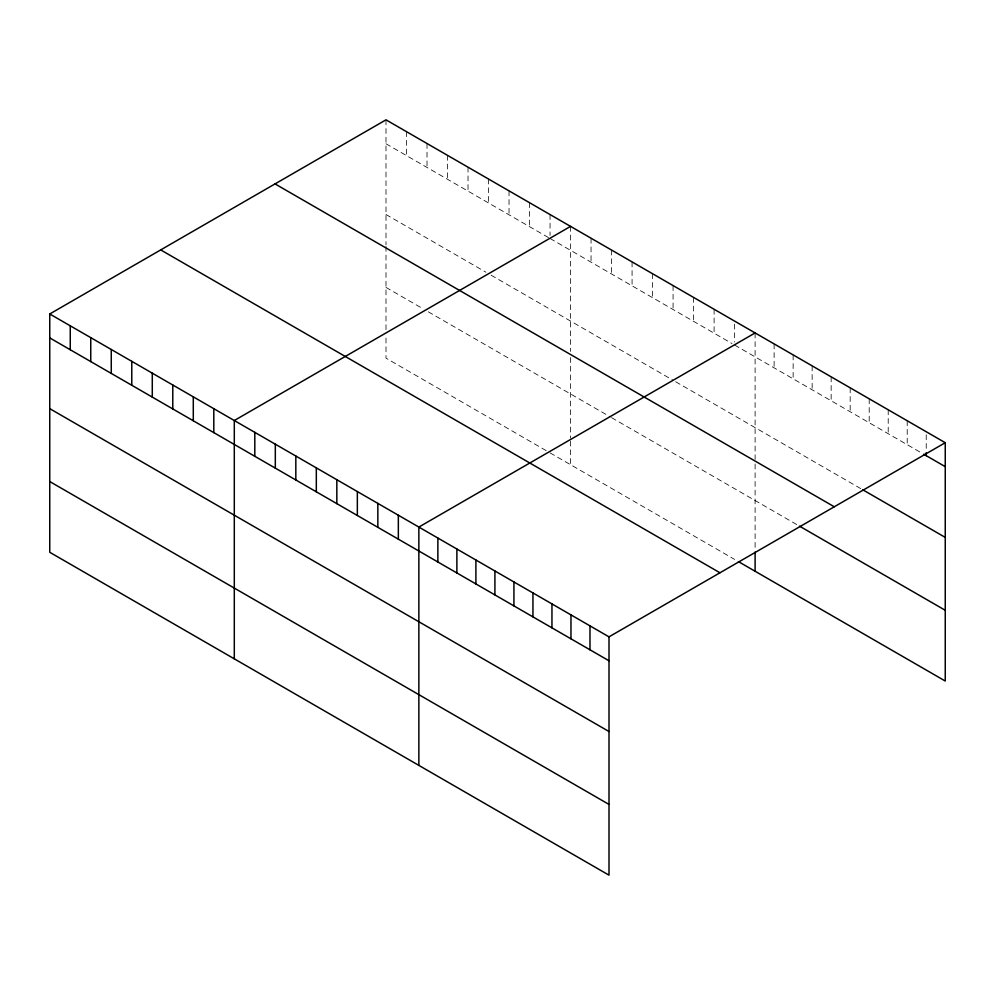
<?xml version="1.0" encoding="UTF-8"?>
<svg xmlns="http://www.w3.org/2000/svg" width="995" height="995" viewBox="0 0 995 995"><rect width="100%" height="100%" fill="white"/><g stroke="black" fill="none" stroke-linecap="round" stroke-linejoin="round"><path stroke-width="0.75" stroke-dasharray="4.97 3.73" d="M385.998 119.835L385.998 244.882M385.998 143.765L548.767 237.743M550.048 238.477L732.034 343.549M734.596 345.029L922.427 453.471M385.998 214.51L485.97 272.232M491.095 275.192L673.08 380.264M675.642 381.744L861.583 489.092M385.998 287.406L423.161 308.86M428.298 311.821L610.283 416.893M611.564 417.639L796.933 524.663M546.205 450.648L385.998 358.15L385.998 334.569M550.048 452.862L734.596 559.414M926.233 434.728L926.233 451.183M907.216 420.761L907.216 444.69M888.212 409.778L888.212 433.721M869.195 398.808L869.195 422.738M850.178 387.826L850.178 411.756M831.161 376.844L831.161 400.786M812.144 365.874L812.144 389.804M793.139 354.892L793.139 378.821M774.122 343.922L774.122 367.851M755.106 332.939L755.106 459.503M755.106 464.056L755.106 547.673M734.596 324.096L734.596 342.044M714.099 309.258L714.099 333.188M693.59 297.418L693.59 321.348M673.08 285.577L673.08 309.52M652.571 273.749L652.571 297.679M632.074 261.909L632.074 285.839M611.564 250.068L611.564 273.998M591.055 238.228L591.055 262.158M570.558 226.387L570.558 351.434M570.558 357.516L570.558 438.173M570.558 441.121L570.558 464.702M550.048 214.547L550.048 235.492M529.539 202.706L529.539 226.636M509.03 190.866L509.03 214.808M488.533 179.038L488.533 202.968M468.023 167.197L468.023 191.127M447.514 155.357L447.514 179.287M427.017 143.516L427.017 167.446M406.507 131.676L406.507 155.606M385.998 246.399L385.998 330.153"/><path stroke-width="1.49" d="M49.75 313.972L609.002 636.85L609.002 875.165L49.75 552.287L49.75 313.972L385.998 119.835L945.25 442.713L945.25 681.028L738.439 561.628M570.558 226.387L234.298 420.524L234.298 658.839M755.106 332.939L418.858 527.064L418.858 765.379M609.002 636.85L945.25 442.713M923.696 454.205L945.25 466.655M862.852 489.826L945.25 537.399M275.043 183.901L834.283 506.778M799.47 526.119L945.25 610.283M160.717 249.907L719.957 572.784M49.75 337.902L609.002 660.779M49.75 408.646L609.002 731.524M49.75 481.543L609.002 804.42M926.233 452.675L926.233 455.673M755.106 552.088L755.106 571.254M589.985 625.867L589.985 649.81M570.968 614.898L570.968 638.827M551.951 603.915L551.951 627.845M532.947 592.933L532.947 616.875M513.93 581.963L513.93 605.893M494.913 570.981L494.913 594.91M475.896 559.998L475.896 583.941M456.879 549.029L456.879 572.958M437.875 538.046L437.875 561.976M398.348 515.236L398.348 539.166M377.839 503.395L377.839 527.325M357.342 491.555L357.342 515.485M336.832 479.714L336.832 503.644M316.323 467.874L316.323 491.804M295.826 456.033L295.826 479.963M275.317 444.193L275.317 468.135M254.807 432.352L254.807 456.295M213.801 408.684L213.801 432.614M193.291 396.843L193.291 420.773M172.782 385.003L172.782 408.933M152.285 373.162L152.285 397.092M131.775 361.322L131.775 385.252M111.266 349.481L111.266 373.423M90.756 337.641L90.756 361.583M70.259 325.813L70.259 349.742"/></g></svg>
